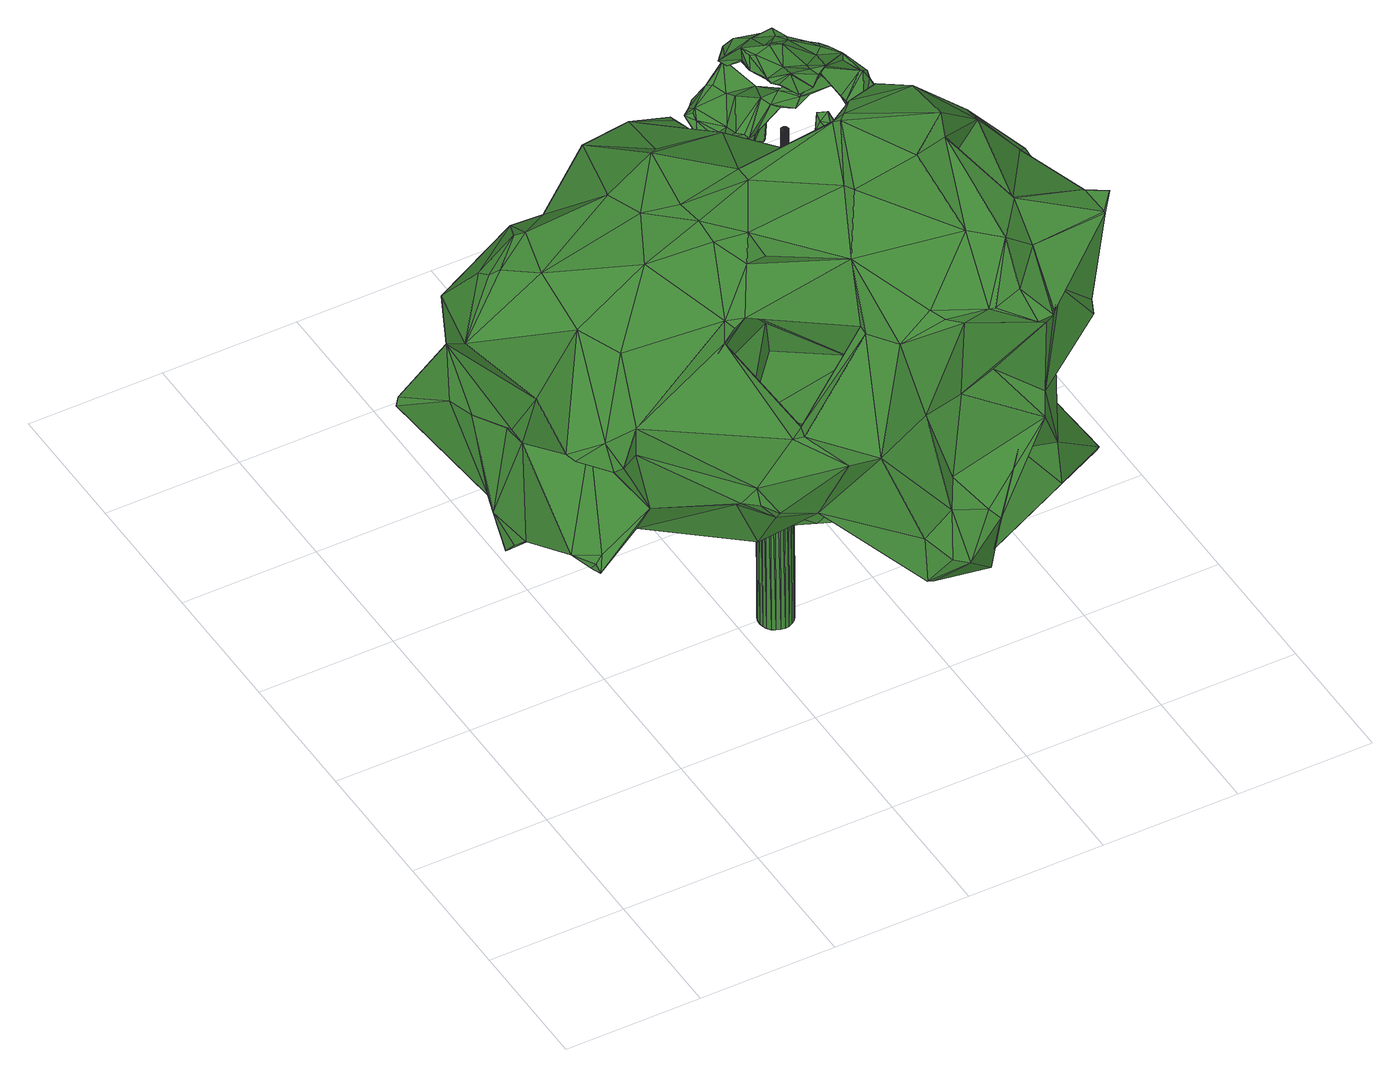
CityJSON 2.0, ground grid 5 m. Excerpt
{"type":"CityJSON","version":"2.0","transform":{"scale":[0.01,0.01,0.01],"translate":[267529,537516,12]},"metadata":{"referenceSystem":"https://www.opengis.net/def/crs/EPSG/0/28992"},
"CityObjects":{
"tree1":{"type":"SolitaryVegetationObject","attributes":{"gtid":77,"crown_width_m":17.45,"crown_median_z":23.74,"crown_r50_m":0.663,"crown_porosity":0.857,"trunk_H_m":10.74,"trunk_DBH_m":1.22,"trunk_radius_m":0.612,"trunk_base_height_m":13,"original_gtid":"82"},"geometry":[{"type":"Solid","lod":"3","boundaries":[[[[0,1,2]],[[2,3,0]],[[4,5,6]],[[7,8,9]],[[10,11,12]],[[13,14,15]],[[16,17,18]],[[19,20,21]],[[22,23,24]],[[25,26,4]],[[27,28,29]],[[30,31,32]],[[33,13,34]],[[35,36,25]],[[37,38,39]],[[40,41,42]],[[4,26,5]],[[43,44,45]],[[46,47,48]],[[49,50,51]],[[52,53,54]],[[55,56,41]],[[57,58,59]],[[60,61,62]],[[63,64,32]],[[65,66,39]],[[67,68,69]],[[70,9,8]],[[71,72,73]],[[74,75,76]],[[58,57,77]],[[78,79,80]],[[81,82,48]],[[81,48,47]],[[57,83,84]],[[85,86,87]],[[3,88,0]],[[29,88,3]],[[89,90,91]],[[92,65,39]],[[57,93,94]],[[57,84,93]],[[95,96,82]],[[95,82,81]],[[52,54,97]],[[98,99,65]],[[100,101,32]],[[32,31,63]],[[102,103,104]],[[105,92,39]],[[105,106,92]],[[105,107,106]],[[89,108,109]],[[110,111,15]],[[112,59,113]],[[114,113,59]],[[113,115,112]],[[116,112,115]],[[83,116,117]],[[106,107,118]],[[119,63,103]],[[120,121,122]],[[58,123,124]],[[125,126,127]],[[84,75,93]],[[30,101,128]],[[129,130,94]],[[131,132,97]],[[133,134,135]],[[117,136,75]],[[76,75,136]],[[137,138,139]],[[140,87,141]],[[100,60,142]],[[143,100,142]],[[144,122,145]],[[46,82,146]],[[147,148,149]],[[148,120,150]],[[150,147,149]],[[151,41,152]],[[151,152,153]],[[144,17,154]],[[42,155,156]],[[41,157,152]],[[158,82,96]],[[159,160,161]],[[142,162,143]],[[35,6,36]],[[41,163,157]],[[40,163,41]],[[32,101,30]],[[164,165,55]],[[132,165,164]],[[166,167,90]],[[38,168,105]],[[169,109,170]],[[127,105,168]],[[40,158,171]],[[130,129,3]],[[156,172,158]],[[128,101,173]],[[128,173,174]],[[150,149,148]],[[175,176,177]],[[97,132,164]],[[117,84,83]],[[178,179,180]],[[181,121,70]],[[64,61,100]],[[167,91,90]],[[33,182,28]],[[111,110,183]],[[12,184,185]],[[59,83,57]],[[94,186,129]],[[40,156,158]],[[26,187,5]],[[188,142,189]],[[178,190,191]],[[192,43,193]],[[103,102,119]],[[166,159,194]],[[90,159,166]],[[42,41,56]],[[42,56,155]],[[67,69,126]],[[35,25,4]],[[97,164,52]],[[27,33,28]],[[94,195,186]],[[93,195,94]],[[161,160,196]],[[186,195,197]],[[125,127,38]],[[38,127,168]],[[20,138,21]],[[158,146,82]],[[52,164,53]],[[57,94,130]],[[197,195,93]],[[89,198,199]],[[200,115,113]],[[200,113,114]],[[116,115,117]],[[117,115,200]],[[201,191,190]],[[201,179,191]],[[199,202,203]],[[45,163,40]],[[45,40,171]],[[59,116,83]],[[112,116,59]],[[202,111,183]],[[63,31,103]],[[102,204,119]],[[74,205,56]],[[206,177,176]],[[206,176,207]],[[175,177,208]],[[206,208,177]],[[105,209,107]],[[109,169,89]],[[93,75,74]],[[210,46,136]],[[211,53,164]],[[100,61,60]],[[212,8,7]],[[134,213,186]],[[65,214,124]],[[92,214,65]],[[175,208,204]],[[215,194,216]],[[212,174,217]],[[67,141,87]],[[170,79,169]],[[218,69,219]],[[220,152,44]],[[221,222,104]],[[62,223,189]],[[224,123,0]],[[77,123,58]],[[108,80,109]],[[80,108,37]],[[32,64,100]],[[110,225,36]],[[110,36,183]],[[131,226,55]],[[120,9,121]],[[227,228,79]],[[2,130,3]],[[150,16,147]],[[120,148,229]],[[120,16,150]],[[122,16,120]],[[230,209,127]],[[230,231,209]],[[232,11,10]],[[227,79,78]],[[228,169,79]],[[233,234,235]],[[235,236,233]],[[237,216,238]],[[215,216,237]],[[92,106,214]],[[198,34,13]],[[131,165,132]],[[239,240,241]],[[93,74,197]],[[73,134,242]],[[74,56,243]],[[0,88,244]],[[117,75,84]],[[57,130,2]],[[151,245,41]],[[151,211,245]],[[219,68,108]],[[69,68,219]],[[85,246,86]],[[108,68,37]],[[237,147,215]],[[244,88,29]],[[169,228,198]],[[156,247,172]],[[89,219,108]],[[248,249,250]],[[248,18,249]],[[238,216,251]],[[161,251,216]],[[99,66,65]],[[45,193,43]],[[250,252,207]],[[110,15,253]],[[47,254,81]],[[38,67,255]],[[217,173,143]],[[42,156,40]],[[47,256,257]],[[134,186,197]],[[197,71,242]],[[134,197,242]],[[171,96,95]],[[194,258,166]],[[35,4,6]],[[174,173,217]],[[181,145,122]],[[218,259,260]],[[175,260,259]],[[261,205,247]],[[198,89,169]],[[190,34,201]],[[240,184,12]],[[208,206,262]],[[101,100,173]],[[197,74,263]],[[71,197,263]],[[74,243,263]],[[264,248,265]],[[263,72,71]],[[10,54,53]],[[232,10,53]],[[80,39,78]],[[253,10,12]],[[47,257,254]],[[261,247,156]],[[204,208,23]],[[204,23,119]],[[86,246,266]],[[267,64,23]],[[267,23,22]],[[263,135,72]],[[73,268,134]],[[183,269,238]],[[183,6,269]],[[5,269,6]],[[261,56,205]],[[121,9,70]],[[121,181,122]],[[264,270,18]],[[102,104,230]],[[258,194,215]],[[118,107,222]],[[128,271,30]],[[65,124,98]],[[124,99,98]],[[114,210,200]],[[107,209,222]],[[71,73,242]],[[186,3,129]],[[255,86,125]],[[272,17,144]],[[118,257,256]],[[118,256,106]],[[155,56,261]],[[273,25,274]],[[273,274,9]],[[170,109,80]],[[275,271,128]],[[254,276,271]],[[74,76,205]],[[45,44,163]],[[277,278,279]],[[198,228,34]],[[280,226,236]],[[280,236,243]],[[220,44,43]],[[102,230,204]],[[182,34,190]],[[272,137,252]],[[179,178,191]],[[34,228,227]],[[34,227,201]],[[103,281,104]],[[226,131,236]],[[221,254,257]],[[25,36,225]],[[187,25,273]],[[125,266,126]],[[24,282,22]],[[283,212,7]],[[283,7,192]],[[283,192,212]],[[198,284,199]],[[111,285,15]],[[230,260,204]],[[189,286,62]],[[60,286,142]],[[26,25,187]],[[138,20,282]],[[133,287,288]],[[111,202,289]],[[218,260,230]],[[176,250,207]],[[183,251,202]],[[238,251,183]],[[253,290,10]],[[124,214,58]],[[161,216,194]],[[58,214,59]],[[2,77,57]],[[2,1,77]],[[227,179,201]],[[7,291,239]],[[7,239,192]],[[120,229,273]],[[131,55,165]],[[39,66,78]],[[269,5,292]],[[269,292,238]],[[67,38,37]],[[274,293,184]],[[238,292,294]],[[241,295,239]],[[241,153,295]],[[225,110,296]],[[221,281,254]],[[276,254,281]],[[276,281,30]],[[85,87,246]],[[236,287,133]],[[18,17,249]],[[47,46,210]],[[67,126,266]],[[210,256,47]],[[114,256,210]],[[106,256,114]],[[284,285,289]],[[15,285,198]],[[111,289,285]],[[114,59,214]],[[189,142,286]],[[39,38,105]],[[240,12,11]],[[188,189,297]],[[295,192,239]],[[54,131,97]],[[29,3,213]],[[134,268,135]],[[267,22,64]],[[10,131,54]],[[158,96,171]],[[234,131,10]],[[234,233,131]],[[290,234,10]],[[89,91,219]],[[134,133,288]],[[50,243,56]],[[50,56,55]],[[158,247,146]],[[172,247,158]],[[282,62,61]],[[232,241,240]],[[80,37,39]],[[184,240,239]],[[298,229,148]],[[147,16,299]],[[274,184,239]],[[291,274,239]],[[153,300,151]],[[114,214,106]],[[301,302,288]],[[151,300,211]],[[194,159,161]],[[145,181,303]],[[261,156,155]],[[143,173,100]],[[146,247,304]],[[125,38,255]],[[62,20,223]],[[145,223,20]],[[282,20,62]],[[294,147,237]],[[294,237,238]],[[163,44,157]],[[63,23,64]],[[119,23,63]],[[13,15,198]],[[62,286,60]],[[19,145,20]],[[24,139,282]],[[138,282,139]],[[175,204,260]],[[305,251,196]],[[9,120,273]],[[80,79,170]],[[215,147,299]],[[215,299,258]],[[264,18,248]],[[258,299,18]],[[24,23,208]],[[7,9,274]],[[7,274,291]],[[50,49,243]],[[22,282,61]],[[22,61,64]],[[25,293,274]],[[225,293,25]],[[180,124,123]],[[178,123,224]],[[128,174,275]],[[137,19,21]],[[137,21,138]],[[180,123,178]],[[183,36,6]],[[268,73,306]],[[72,306,73]],[[307,53,211]],[[306,135,268]],[[306,72,135]],[[33,34,182]],[[224,0,244]],[[135,236,133]],[[49,279,278]],[[304,247,205]],[[240,11,232]],[[33,302,301]],[[13,33,301]],[[290,308,234]],[[217,162,212]],[[143,162,217]],[[212,188,8]],[[203,251,305]],[[309,95,81]],[[186,213,3]],[[196,160,305]],[[198,285,284]],[[310,110,253]],[[199,284,202]],[[13,301,235]],[[302,27,29]],[[244,29,28]],[[224,28,182]],[[200,136,117]],[[244,28,224]],[[178,182,190]],[[288,302,29]],[[307,232,53]],[[185,184,311]],[[235,14,13]],[[234,14,235]],[[178,224,182]],[[33,27,302]],[[288,213,134]],[[29,213,288]],[[161,196,251]],[[90,160,159]],[[89,160,90]],[[91,167,312]],[[255,87,86]],[[166,312,167]],[[91,312,219]],[[265,219,312]],[[309,313,275]],[[301,288,287]],[[81,275,313]],[[309,275,174]],[[301,287,235]],[[250,314,248]],[[250,176,314]],[[265,248,314]],[[175,314,176]],[[265,314,218]],[[265,218,219]],[[126,69,230]],[[127,126,230]],[[230,69,218]],[[105,127,209]],[[67,37,68]],[[311,315,310]],[[46,48,82]],[[309,45,95]],[[293,225,315]],[[45,171,95]],[[296,315,225]],[[272,19,137]],[[144,19,272]],[[145,19,144]],[[221,257,118]],[[276,30,271]],[[86,266,125]],[[104,222,230]],[[230,222,231]],[[231,222,209]],[[118,222,221]],[[221,104,281]],[[297,8,188]],[[233,236,131]],[[223,145,303]],[[223,303,189]],[[70,8,297]],[[55,226,50]],[[1,123,77]],[[0,123,1]],[[263,243,236]],[[316,15,308]],[[253,308,290]],[[253,316,308]],[[76,136,304]],[[210,136,200]],[[263,236,135]],[[15,316,253]],[[308,15,14]],[[308,14,234]],[[310,253,185]],[[185,311,310]],[[55,41,245]],[[211,164,245]],[[55,245,164]],[[185,253,12]],[[189,303,297]],[[297,303,70]],[[181,70,303]],[[31,281,103]],[[31,30,281]],[[81,254,275]],[[309,81,313]],[[293,311,184]],[[16,18,299]],[[243,278,277]],[[49,278,243]],[[122,154,16]],[[144,154,122]],[[304,136,46]],[[250,17,252]],[[250,249,17]],[[280,277,226]],[[243,277,280]],[[220,153,152]],[[16,154,17]],[[205,76,304]],[[255,67,87]],[[199,305,89]],[[140,246,87]],[[226,51,50]],[[241,300,153]],[[296,110,315]],[[310,315,110]],[[284,289,202]],[[293,315,311]],[[203,202,251]],[[252,17,272]],[[51,226,277]],[[258,18,270]],[[166,270,312]],[[203,305,199]],[[258,270,166]],[[305,160,89]],[[180,99,124]],[[227,180,179]],[[227,99,180]],[[51,279,49]],[[277,279,51]],[[175,259,314]],[[218,314,259]],[[307,211,300]],[[232,300,241]],[[307,300,232]],[[227,66,99]],[[227,78,66]],[[148,294,298]],[[147,294,148]],[[152,157,44]],[[153,220,295]],[[264,265,312]],[[264,312,270]],[[298,273,229]],[[298,187,273]],[[304,46,146]],[[188,162,142]],[[192,220,43]],[[295,220,192]],[[309,193,45]],[[212,192,193]],[[254,271,275]],[[24,262,139]],[[208,262,24]],[[236,235,287]],[[207,262,206]],[[207,252,262]],[[139,262,137]],[[137,262,252]],[[174,193,309]],[[212,193,174]],[[294,292,298]],[[298,292,187]],[[5,187,292]],[[188,212,162]],[[266,141,67]],[[140,141,246]],[[246,141,266]],[[317,318,319]],[[317,319,320]],[[320,319,321]],[[320,321,322]],[[319,318,323]],[[319,323,321]],[[321,323,324]],[[321,324,322]],[[323,318,325]],[[323,325,324]],[[324,325,326]],[[324,326,322]],[[325,318,327]],[[325,327,326]],[[326,327,328]],[[326,328,322]],[[327,318,329]],[[327,329,328]],[[328,329,330]],[[328,330,322]],[[329,318,331]],[[329,331,330]],[[330,331,332]],[[330,332,322]],[[331,318,333]],[[331,333,332]],[[332,333,334]],[[332,334,322]],[[333,318,335]],[[333,335,334]],[[334,335,336]],[[334,336,322]],[[335,318,337]],[[335,337,336]],[[336,337,338]],[[336,338,322]],[[337,318,339]],[[337,339,338]],[[338,339,340]],[[338,340,322]],[[339,318,341]],[[339,341,340]],[[340,341,342]],[[340,342,322]],[[341,318,343]],[[341,343,342]],[[342,343,344]],[[342,344,322]],[[343,318,345]],[[343,345,344]],[[344,345,346]],[[344,346,322]],[[345,318,347]],[[345,347,346]],[[346,347,348]],[[346,348,322]],[[347,318,349]],[[347,349,348]],[[348,349,350]],[[348,350,322]],[[349,318,351]],[[349,351,350]],[[350,351,352]],[[350,352,322]],[[351,318,353]],[[351,353,352]],[[352,353,354]],[[352,354,322]],[[353,318,355]],[[353,355,354]],[[354,355,356]],[[354,356,322]],[[355,318,357]],[[355,357,356]],[[356,357,358]],[[356,358,322]],[[357,318,359]],[[357,359,358]],[[358,359,360]],[[358,360,322]],[[359,318,361]],[[359,361,360]],[[360,361,362]],[[360,362,322]],[[361,318,363]],[[361,363,362]],[[362,363,364]],[[362,364,322]],[[363,318,365]],[[363,365,364]],[[364,365,366]],[[364,366,322]],[[365,318,317]],[[365,317,366]],[[366,317,320]],[[366,320,322]]]]}]},
"tree2":{"type":"SolitaryVegetationObject","attributes":{"gtid":330,"crown_width_m":5.08,"crown_median_z":21.09,"crown_r50_m":0.239,"crown_porosity":0.906,"trunk_H_m":8.21,"trunk_DBH_m":0.261,"trunk_radius_m":0.13,"trunk_base_height_m":12.88,"original_gtid":"370"},"geometry":[{"type":"Solid","lod":"3","boundaries":[[[[367,368,369]],[[370,371,372]],[[373,374,375]],[[376,377,378]],[[376,378,379]],[[380,381,382]],[[383,384,385]],[[386,387,388]],[[389,390,391]],[[392,393,394]],[[395,396,397]],[[398,399,400]],[[401,402,403]],[[404,405,406]],[[406,407,404]],[[408,409,410]],[[411,412,367]],[[413,414,415]],[[416,417,418]],[[419,391,420]],[[421,422,423]],[[424,425,426]],[[427,428,429]],[[430,431,432]],[[433,434,435]],[[401,436,437]],[[374,438,386]],[[439,440,441]],[[429,442,427]],[[443,444,445]],[[446,447,448]],[[376,440,439]],[[379,449,440]],[[379,440,376]],[[411,367,450]],[[451,452,389]],[[453,454,405]],[[453,455,454]],[[411,450,456]],[[457,458,444]],[[386,459,374]],[[460,461,462]],[[463,464,465]],[[466,467,468]],[[445,468,467]],[[469,404,407]],[[456,450,367]],[[470,437,471]],[[405,455,428]],[[378,377,472]],[[473,474,395]],[[406,475,407]],[[476,477,478]],[[479,480,433]],[[405,454,455]],[[481,437,482]],[[420,483,466]],[[484,432,485]],[[463,396,486]],[[405,404,453]],[[456,461,487]],[[488,489,490]],[[491,492,489]],[[493,494,495]],[[400,496,497]],[[498,437,499]],[[498,401,437]],[[390,500,501]],[[502,503,504]],[[453,404,469]],[[382,381,505]],[[506,459,386]],[[506,438,459]],[[388,506,386]],[[375,459,507]],[[410,508,408]],[[479,509,480]],[[382,510,511]],[[512,385,513]],[[463,465,514]],[[515,487,461]],[[434,516,517]],[[434,517,518]],[[519,520,521]],[[431,519,521]],[[378,472,512]],[[465,522,514]],[[523,392,524]],[[367,525,368]],[[475,406,427]],[[514,522,526]],[[491,489,488]],[[527,427,528]],[[529,427,527]],[[475,427,529]],[[492,530,531]],[[441,391,419]],[[532,533,534]],[[532,535,533]],[[488,387,386]],[[437,470,499]],[[532,534,424]],[[536,416,537]],[[396,395,486]],[[406,428,427]],[[405,428,406]],[[515,461,460]],[[538,527,539]],[[491,506,540]],[[429,499,541]],[[400,542,398]],[[400,543,542]],[[377,376,445]],[[369,368,544]],[[439,419,376]],[[481,482,517]],[[408,545,409]],[[509,516,480]],[[521,546,432]],[[547,548,382]],[[549,550,448]],[[485,432,551]],[[540,387,490]],[[552,484,545]],[[540,553,491]],[[418,417,554]],[[426,447,555]],[[490,387,488]],[[476,556,477]],[[557,558,559]],[[526,436,403]],[[560,561,562]],[[550,561,560]],[[426,448,447]],[[403,563,526]],[[564,555,447]],[[381,565,505]],[[518,435,434]],[[566,567,398]],[[531,568,492]],[[541,470,569]],[[541,499,470]],[[569,509,570]],[[571,572,573]],[[397,463,514]],[[397,396,463]],[[512,472,385]],[[397,464,395]],[[511,574,380]],[[554,417,575]],[[380,382,511]],[[466,419,420]],[[490,576,540]],[[381,380,565]],[[577,420,390]],[[521,504,546]],[[578,579,580]],[[580,579,485]],[[577,581,582]],[[583,385,472]],[[486,395,474]],[[407,584,469]],[[526,522,585]],[[585,522,465]],[[586,460,587]],[[508,431,588]],[[514,526,563]],[[446,589,447]],[[491,488,590]],[[591,592,457]],[[569,470,593]],[[367,412,589]],[[594,505,595]],[[421,423,596]],[[525,560,544]],[[525,544,368]],[[439,441,419]],[[569,593,597]],[[438,598,459]],[[540,576,553]],[[415,573,572]],[[565,599,505]],[[493,600,462]],[[552,430,484]],[[432,484,430]],[[506,388,540]],[[469,505,594]],[[469,594,453]],[[601,582,581]],[[483,420,577]],[[602,413,415]],[[370,603,423]],[[372,603,370]],[[555,564,532]],[[559,586,557]],[[601,581,564]],[[604,552,545]],[[604,545,408]],[[478,523,476]],[[431,552,588]],[[591,600,605]],[[448,501,549]],[[401,403,436]],[[543,409,545]],[[528,427,442]],[[511,563,606]],[[426,555,424]],[[576,490,568]],[[607,499,429]],[[495,608,493]],[[609,370,502]],[[609,371,370]],[[411,610,559]],[[496,559,610]],[[570,509,611]],[[374,373,598]],[[570,538,569]],[[479,556,514]],[[591,605,592]],[[411,559,612]],[[532,564,581]],[[597,517,516]],[[593,517,597]],[[399,423,422]],[[541,442,429]],[[596,372,515]],[[538,541,569]],[[613,570,614]],[[613,614,529]],[[373,573,615]],[[571,573,373]],[[546,616,432]],[[415,572,543]],[[539,527,528]],[[543,572,409]],[[539,528,442]],[[377,445,444]],[[501,617,549]],[[457,618,591]],[[460,618,457]],[[565,380,574]],[[604,588,552]],[[517,619,518]],[[481,517,593]],[[514,563,479]],[[434,433,480]],[[520,519,571]],[[620,477,435]],[[531,530,621]],[[524,392,622]],[[491,553,492]],[[530,492,553]],[[570,611,548]],[[382,548,611]],[[496,602,497]],[[492,568,489]],[[452,501,500]],[[452,617,501]],[[623,402,624]],[[625,592,605]],[[555,532,424]],[[473,626,474]],[[474,626,486]],[[627,524,622]],[[392,394,622]],[[620,622,628]],[[472,444,458]],[[458,629,472]],[[478,628,393]],[[493,630,583]],[[497,602,415]],[[525,367,589]],[[508,571,519]],[[497,415,400]],[[369,544,583]],[[517,482,437]],[[418,554,631]],[[507,609,504]],[[510,611,509]],[[504,609,502]],[[486,464,463]],[[524,476,523]],[[399,422,400]],[[605,632,633]],[[600,632,605]],[[538,539,442]],[[538,442,541]],[[400,422,496]],[[600,460,462]],[[553,621,530]],[[446,448,550]],[[511,606,574]],[[510,563,511]],[[598,507,459]],[[598,634,507]],[[583,635,495]],[[625,495,635]],[[591,618,600]],[[408,588,604]],[[431,430,552]],[[609,636,371]],[[551,432,616]],[[503,637,416]],[[374,598,438]],[[478,477,628]],[[620,628,477]],[[508,410,572]],[[408,508,588]],[[475,529,638]],[[475,638,407]],[[592,458,457]],[[639,407,638]],[[498,402,401]],[[614,570,548]],[[614,548,529]],[[639,638,529]],[[418,640,416]],[[374,459,375]],[[387,540,388]],[[505,547,382]],[[373,634,598]],[[431,508,519]],[[641,543,545]],[[390,389,500]],[[452,500,389]],[[447,589,612]],[[383,560,562]],[[544,560,383]],[[612,589,412]],[[518,619,435]],[[389,391,441]],[[642,437,436]],[[383,385,583]],[[383,583,544]],[[371,636,615]],[[507,636,609]],[[615,636,634]],[[634,636,507]],[[634,373,615]],[[395,464,473]],[[626,464,486]],[[472,377,444]],[[626,473,464]],[[641,542,543]],[[495,494,583]],[[493,583,494]],[[424,534,533]],[[600,618,460]],[[531,621,553]],[[447,601,564]],[[507,520,375]],[[386,438,590]],[[597,509,569]],[[516,509,597]],[[589,446,643]],[[589,643,525]],[[375,571,373]],[[375,520,571]],[[400,415,543]],[[572,571,508]],[[444,443,587]],[[487,610,456]],[[535,532,581]],[[469,584,505]],[[633,608,644]],[[633,632,608]],[[369,583,630]],[[420,391,390]],[[546,536,616]],[[501,645,390]],[[533,645,501]],[[646,578,647]],[[453,594,455]],[[595,455,594]],[[440,389,441]],[[554,575,370]],[[580,485,578]],[[551,578,485]],[[612,412,411]],[[525,643,560]],[[456,610,411]],[[515,610,487]],[[496,610,515]],[[428,607,429]],[[559,558,612]],[[559,422,648]],[[559,496,422]],[[524,556,476]],[[447,612,558]],[[601,447,558]],[[501,425,533]],[[515,421,596]],[[460,421,515]],[[649,631,399]],[[418,631,649]],[[457,587,460]],[[615,650,371]],[[443,557,587]],[[504,520,507]],[[449,513,451]],[[504,521,520]],[[535,581,577]],[[505,599,595]],[[496,650,602]],[[435,619,651]],[[651,619,642]],[[562,384,383]],[[449,379,512]],[[378,512,379]],[[607,624,402]],[[639,584,407]],[[424,533,425]],[[490,489,568]],[[553,576,568]],[[553,568,531]],[[551,537,647]],[[640,647,537]],[[557,443,652]],[[620,651,622]],[[512,513,449]],[[640,537,416]],[[418,567,640]],[[646,647,640]],[[526,627,436]],[[416,536,503]],[[620,435,651]],[[627,651,642]],[[436,627,642]],[[622,651,627]],[[622,394,628]],[[414,573,415]],[[413,573,414]],[[649,399,567]],[[398,567,399]],[[649,567,418]],[[498,499,607]],[[582,483,577]],[[601,483,582]],[[493,608,600]],[[371,650,496]],[[547,639,548]],[[563,510,509]],[[563,509,479]],[[434,480,516]],[[586,587,557]],[[428,455,624]],[[428,624,607]],[[653,524,654]],[[627,654,524]],[[623,403,402]],[[467,652,443]],[[498,607,402]],[[513,385,384]],[[566,640,567]],[[646,640,566]],[[578,551,647]],[[585,465,654]],[[535,645,533]],[[537,616,536]],[[537,551,616]],[[577,645,535]],[[390,645,577]],[[416,575,417]],[[566,578,646]],[[653,654,465]],[[523,393,392]],[[478,393,523]],[[574,599,565]],[[624,455,623]],[[421,460,586]],[[644,608,495]],[[648,421,586]],[[559,648,586]],[[370,423,631]],[[431,521,432]],[[369,630,367]],[[456,367,630]],[[491,590,506]],[[438,506,590]],[[448,425,501]],[[448,426,425]],[[435,477,556]],[[433,435,556]],[[433,556,479]],[[514,556,397]],[[632,600,608]],[[458,625,635]],[[495,625,644]],[[409,572,410]],[[578,566,579]],[[485,579,484]],[[545,484,579]],[[542,579,566]],[[399,631,423]],[[423,603,596]],[[372,596,603]],[[393,628,394]],[[606,599,574]],[[595,599,606]],[[549,561,550]],[[466,468,419]],[[639,529,548]],[[440,449,389]],[[451,389,449]],[[464,653,465]],[[505,584,547]],[[639,547,584]],[[637,502,370]],[[503,502,637]],[[462,461,493]],[[370,631,554]],[[637,575,416]],[[637,370,575]],[[443,445,467]],[[606,623,595]],[[461,630,493]],[[461,456,630]],[[583,472,629]],[[583,629,635]],[[458,635,629]],[[386,590,488]],[[625,458,592]],[[466,483,467]],[[384,562,451]],[[384,451,513]],[[617,451,562]],[[617,452,451]],[[595,623,455]],[[397,556,653]],[[397,653,464]],[[562,561,617]],[[556,524,653]],[[538,613,527]],[[527,613,529]],[[570,613,538]],[[643,446,550]],[[643,550,560]],[[633,644,605]],[[625,605,644]],[[413,602,650]],[[413,650,615]],[[496,372,371]],[[515,372,496]],[[422,421,648]],[[593,471,481]],[[593,470,471]],[[437,481,471]],[[517,437,655]],[[642,655,437]],[[619,517,655]],[[619,655,642]],[[444,587,457]],[[445,376,468]],[[419,468,376]],[[542,566,398]],[[563,623,606]],[[403,623,563]],[[615,573,413]],[[504,503,546]],[[546,503,536]],[[601,652,483]],[[467,483,652]],[[641,579,542]],[[545,579,641]],[[557,652,558]],[[558,652,601]],[[382,611,510]],[[526,654,627]],[[526,585,654]],[[617,561,549]],[[656,657,658]],[[656,658,659]],[[659,658,660]],[[659,660,661]],[[658,657,662]],[[658,662,660]],[[660,662,663]],[[660,663,661]],[[662,657,664]],[[662,664,663]],[[663,664,665]],[[663,665,661]],[[664,657,666]],[[664,666,665]],[[665,666,667]],[[665,667,661]],[[666,657,668]],[[666,668,667]],[[667,668,669]],[[667,669,661]],[[668,657,670]],[[668,670,669]],[[669,670,671]],[[669,671,661]],[[670,657,672]],[[670,672,671]],[[671,672,673]],[[671,673,661]],[[672,657,674]],[[672,674,673]],[[673,674,675]],[[673,675,661]],[[674,657,676]],[[674,676,675]],[[675,676,677]],[[675,677,661]],[[676,657,678]],[[676,678,677]],[[677,678,679]],[[677,679,661]],[[678,657,680]],[[678,680,679]],[[679,680,681]],[[679,681,661]],[[680,657,682]],[[680,682,681]],[[681,682,683]],[[681,683,661]],[[682,657,684]],[[682,684,683]],[[683,684,685]],[[683,685,661]],[[684,657,686]],[[684,686,685]],[[685,686,687]],[[685,687,661]],[[686,657,688]],[[686,688,687]],[[687,688,689]],[[687,689,661]],[[688,657,690]],[[688,690,689]],[[689,690,691]],[[689,691,661]],[[690,657,692]],[[690,692,691]],[[691,692,693]],[[691,693,661]],[[692,657,694]],[[692,694,693]],[[693,694,695]],[[693,695,661]],[[694,657,696]],[[694,696,695]],[[695,696,697]],[[695,697,661]],[[696,657,698]],[[696,698,697]],[[697,698,699]],[[697,699,661]],[[698,657,700]],[[698,700,699]],[[699,700,701]],[[699,701,661]],[[700,657,702]],[[700,702,701]],[[701,702,703]],[[701,703,661]],[[702,657,704]],[[702,704,703]],[[703,704,705]],[[703,705,661]],[[704,657,656]],[[704,656,705]],[[705,656,659]],[[705,659,661]]]]}]}
},
"vertices":[
[216,1226,760],[254,1204,1126],[179,1299,1142],[236,1296,774],[1564,785,450],[1668,745,500],[1529,746,485],[1648,895,1277],[1687,889,1293],[1826,828,1117],[1140,1338,632],[1305,1221,926],[1253,1210,938],[731,923,890],[913,1138,685],[1023,758,713],[1839,388,997],[1762,335,1292],[1733,285,1230],[2022,489,1453],[1981,578,1741],[2058,486,1840],[1761,544,1970],[1602,708,2172],[1761,537,1972],[1621,943,663],[1660,788,521],[281,1085,741],[260,1082,725],[235,1166,635],[1429,1026,2162],[1370,959,2182],[1628,963,2188],[535,892,881],[515,815,878],[1521,788,454],[1480,780,500],[888,451,1379],[771,689,1661],[460,722,1403],[1186,1744,1294],[1319,1633,978],[1122,1789,1277],[1382,1364,1418],[1383,1530,1214],[1330,1415,1469],[791,1650,1768],[866,1332,1946],[941,1434,1851],[736,1474,1192],[985,1528,1166],[927,1181,1194],[1180,1453,591],[1206,1427,616],[1148,1377,607],[1132,1580,869],[1009,1639,1103],[148,1412,1375],[276,1050,1362],[86,1178,1586],[2010,900,1794],[1976,876,1823],[2017,850,1772],[1621,765,2226],[1857,941,1955],[353,736,1378],[397,692,1285],[933,475,1394],[920,429,1392],[1189,503,1661],[1982,818,1247],[520,1652,643],[592,1608,629],[557,1611,616],[686,1637,1080],[470,1539,1339],[650,1566,1472],[249,1163,1155],[462,727,1286],[730,508,1127],[777,488,1187],[1161,1387,1863],[990,1696,1746],[168,1478,1524],[200,1527,1462],[1085,949,1290],[1056,919,1446],[926,802,1175],[228,1164,637],[960,412,1059],[1206,129,873],[1210,153,1036],[478,854,1621],[294,1644,1099],[66,1581,1053],[1169,1607,1699],[1157,1688,1684],[1052,1546,566],[255,757,1327],[361,694,1282],[1856,1004,1949],[1559,1084,2132],[1293,760,2043],[1345,937,2181],[1282,806,2028],[779,703,1744],[634,969,1848],[861,922,1880],[993,267,1359],[839,445,1086],[1207,780,690],[1149,746,671],[250,1309,1710],[281,1292,1730],[375,1189,1755],[382,1382,1766],[238,1362,1683],[435,1498,1695],[857,1008,1908],[1477,674,2177],[1973,726,912],[1990,806,1174],[1980,651,1144],[268,1127,1114],[245,800,1329],[929,815,1625],[1189,536,1669],[844,683,1745],[1503,1084,2078],[53,1571,1027],[139,1377,1161],[998,1441,612],[1033,1556,585],[471,1353,820],[457,1549,714],[597,1589,661],[574,1525,1660],[2048,444,1852],[2099,504,1879],[2045,447,1857],[1125,495,1267],[1015,487,1357],[1952,1131,1758],[1877,1233,1813],[2015,464,1413],[2042,566,1432],[854,1737,1672],[1842,366,832],[2040,576,748],[2061,525,756],[2071,526,766],[1454,1475,975],[1414,1555,1128],[1468,1424,999],[1803,461,1267],[1023,1834,1230],[1062,1785,1320],[1396,1583,1149],[1172,1744,1648],[1292,235,756],[1227,384,1041],[1318,277,772],[1832,1169,1726],[1342,1615,1232],[1187,1545,603],[1021,1543,619],[1313,34,979],[1261,60,995],[802,679,1720],[835,465,1055],[781,468,1125],[1199,1713,1628],[942,1653,1544],[1683,1119,1890],[1527,1166,1794],[1517,271,1804],[1658,201,1739],[1537,263,1807],[277,822,863],[341,738,896],[458,1018,1129],[1998,807,1256],[324,866,833],[1405,675,640],[1390,1075,1032],[1128,1088,990],[269,1615,895],[1681,786,622],[1725,1047,1557],[1939,880,1733],[309,751,846],[317,730,875],[1341,1093,1366],[1393,1304,1460],[1494,220,735],[300,1642,1005],[1362,351,904],[384,1644,896],[895,688,748],[1024,670,1022],[417,1367,1775],[320,707,852],[1281,724,783],[1230,504,1082],[1567,512,1936],[828,1771,1280],[1639,287,1825],[1715,198,1747],[1658,411,1944],[924,813,1843],[685,1298,1872],[1307,1541,948],[1660,1158,1528],[284,1306,748],[396,993,1650],[1535,272,757],[1468,319,780],[1724,1216,1743],[1255,392,1673],[1109,261,1346],[1359,1428,1190],[1071,1060,1950],[978,896,1890],[1910,614,1677],[255,1082,730],[1319,792,690],[1036,1243,906],[510,718,1041],[791,648,988],[1931,714,868],[1203,620,1890],[1006,833,1824],[1352,1249,922],[868,1194,621],[905,1166,627],[797,1194,692],[792,1230,721],[1480,398,820],[1453,650,672],[1393,1078,1039],[1358,1199,940],[1452,1397,977],[516,1647,640],[708,1529,950],[236,1124,689],[1314,1603,944],[1281,704,1371],[837,1749,1499],[1461,357,1394],[1609,406,1400],[1725,262,1663],[1420,432,828],[1768,287,1671],[1012,1122,813],[1071,1126,1946],[709,801,1368],[724,1154,1888],[842,1101,1914],[1490,145,1010],[1404,362,1739],[1376,408,1755],[992,1833,1239],[1770,432,1845],[612,1609,717],[1391,290,1119],[1319,337,1380],[1217,592,1463],[1580,765,1903],[570,1596,629],[1530,723,535],[1460,175,1039],[1406,1037,2092],[1853,397,1651],[1828,762,880],[1591,869,992],[1434,1149,1805],[1361,1007,2101],[858,1161,903],[642,1127,1006],[819,1112,1118],[761,1218,779],[1329,961,2163],[2029,549,1879],[1631,1121,1547],[1035,735,778],[1025,750,712],[2005,895,1768],[757,1214,774],[395,1240,778],[1097,746,712],[967,1177,674],[1562,861,1054],[1673,769,636],[1553,835,1002],[1768,687,833],[1355,1151,1050],[1271,784,706],[1747,907,1589],[1834,707,839],[1703,406,1015],[1450,1456,968],[693,1125,863],[366,1190,763],[1847,636,1458],[752,1689,1505],[1212,434,1065],[591,1602,628],[1362,1462,969],[956,1142,692],[1296,1286,1596],[1011,907,989],[1273,979,1105],[1339,204,1066],[1258,1255,1652],[1456,326,1729],[1285,731,783],[950,1123,743],[1186,976,101],[1125,975,100],[1184,992,101],[1172,960,1175],[1170,976,1175],[1111,960,1174],[1178,1006,101],[1164,991,1176],[1168,1019,101],[1154,1004,1176],[1155,1029,101],[1141,1013,1176],[1140,1034,101],[1126,1019,1175],[1124,1036,101],[1110,1021,1175],[1108,1034,101],[1094,1019,1175],[1094,1028,100],[1080,1012,1175],[1081,1018,100],[1067,1002,1174],[1072,1005,100],[1058,989,1174],[1066,990,99],[1052,975,1174],[1064,974,99],[1050,959,1174],[1066,958,99],[1052,943,1173],[1072,944,99],[1059,928,1173],[1082,931,99],[1068,916,1173],[1095,922,99],[1081,906,1173],[1110,916,99],[1096,900,1173],[1126,914,99],[1112,898,1174],[1142,916,99],[1128,901,1174],[1156,922,100],[1142,907,1174],[1169,932,100],[1155,917,1174],[1178,945,100],[1165,930,1175],[1184,960,100],[1171,945,1175],
[2030,2301,1151],[2007,2239,1217],[2028,2217,1212],[1766,2230,934],[1847,2292,955],[1862,2231,1009],[1838,2408,777],[1835,2452,700],[1818,2430,743],[1826,2051,1220],[1925,2088,1259],[1904,2055,1266],[1867,2028,1250],[1960,2036,577],[1948,2018,562],[1925,2089,561],[1967,2183,1227],[1901,2131,1252],[1940,2075,1277],[1801,2488,575],[1729,2510,562],[1761,2482,571],[1750,2124,1265],[1729,2202,1250],[1749,2124,1263],[2009,2231,882],[2041,2240,904],[2013,2261,895],[2165,2068,909],[2160,2041,839],[2147,2104,791],[1764,2357,1003],[1809,2270,1042],[1853,2381,989],[1875,2165,678],[1884,2124,573],[1885,2122,685],[1739,2011,581],[1738,2012,583],[1726,2064,552],[1748,2047,546],[1773,2544,917],[1796,2515,994],[1805,2502,937],[2003,2340,1120],[2000,2323,1138],[1826,2373,961],[1762,2381,861],[1836,2408,949],[1656,2195,900],[1713,2155,934],[1655,2231,967],[1784,2099,1240],[1731,2202,1249],[1921,2209,1047],[1879,2278,1039],[1834,2248,1021],[1752,2415,1180],[1717,2343,1208],[1781,2398,1214],[1708,2139,547],[1760,2099,567],[1749,2196,587],[1671,2432,868],[1705,2435,866],[1659,2409,862],[2026,2208,680],[2057,2292,656],[2077,2222,743],[1889,2185,727],[1872,2261,649],[1829,2476,570],[1775,2090,1255],[1805,2070,1302],[1752,2101,1261],[1729,2223,569],[1914,2183,1212],[1938,2140,1220],[1877,2138,1246],[1895,2348,1248],[1893,2357,1227],[1817,2345,1240],[1807,2071,1303],[2054,2316,1115],[1815,2135,1278],[1762,2219,1288],[1756,1987,602],[1755,1989,603],[1778,2015,598],[2062,2314,1106],[1997,2076,1118],[2060,2063,1211],[1834,2449,699],[2004,2147,1106],[2006,2212,1096],[2021,2159,1113],[2121,2028,828],[2114,2057,867],[2031,2028,812],[1830,2184,1265],[1888,2184,1226],[1842,2149,1254],[1842,2002,576],[1821,2234,581],[1885,2309,630],[1940,2074,1275],[2151,2080,947],[2156,2072,939],[1716,2075,523],[2053,2199,870],[2038,2225,836],[2043,2241,903],[1987,2160,696],[2021,2229,674],[1887,2310,631],[1900,2293,626],[1800,2259,1243],[1653,2465,917],[1606,2413,946],[2157,2055,914],[1997,2227,1080],[1730,2511,560],[1673,2467,545],[1672,2467,547],[1709,2449,521],[1643,2423,519],[2051,2156,1135],[2043,2142,1204],[2091,2069,1192],[1924,2311,1001],[1897,2350,948],[1855,2199,623],[1780,2202,596],[1743,2228,1289],[1734,2267,1295],[1753,2276,847],[1730,2281,854],[1743,2311,836],[1912,2007,563],[1814,2465,570],[1828,2386,719],[1774,2488,899],[1903,2193,592],[1934,2118,581],[1959,2054,582],[1903,2055,1268],[1888,2085,1276],[2053,2070,730],[1958,2210,1038],[1942,2280,618],[1942,2282,620],[2059,2297,662],[1738,2413,862],[1779,2395,819],[1729,2380,848],[2011,2044,770],[2032,2203,888],[2024,2174,861],[1979,2259,1220],[1966,2086,786],[1680,2192,514],[1679,2192,517],[1730,2093,510],[1631,2399,516],[1630,2399,518],[1765,2363,1172],[1693,2343,1198],[1751,2414,1179],[1714,2322,1183],[1656,2272,900],[1655,2272,903],[1724,2232,536],[1722,2232,538],[1711,2457,561],[1764,2222,584],[1755,2399,987],[1801,2499,1035],[1999,2214,1224],[1717,2466,987],[1714,2350,884],[1852,2042,575],[1813,2109,551],[1814,2255,1280],[1883,2305,1252],[1620,2354,901],[1680,2494,919],[1662,2415,528],[1718,2164,952],[1782,2397,1212],[2041,2147,788],[1951,2246,1213],[1936,2298,1215],[1983,2276,1093],[1907,2263,1256],[1836,2248,1285],[1861,2216,1294],[1934,2120,668],[1786,2348,1183],[1948,2017,565],[1703,2304,938],[1703,2246,957],[1642,2422,521],[1822,2233,579],[1830,2180,554],[1781,2397,821],[1818,2427,944],[1775,2386,839],[1959,2035,578],[1714,2157,933],[1668,2440,538],[1749,2290,1211],[1630,2377,942],[1646,2413,961],[1631,2398,957],[1774,2328,1186],[1778,2316,1199],[2049,2155,1221],[1845,2014,572],[1994,2057,791],[2004,2212,1098],[1986,2167,1191],[1736,2536,894],[1938,2299,1217],[1736,2481,550],[2003,2021,1086],[1998,2044,1118],[1886,2309,628],[1842,2003,578],[1869,2013,587],[1889,2182,1030],[1899,2294,623],[1836,2449,700],[1912,2008,565],[2061,2061,1111],[1844,2307,1222],[1896,2346,946],[1860,2230,1010],[1735,2537,895],[2039,1997,1095],[1911,2038,579],[1792,2123,564],[2094,2059,1167],[1807,2305,831],[1985,2276,1091],[1885,2125,571],[1986,2328,1131],[1757,2168,554],[1790,2137,554],[1845,2304,821],[1624,2352,899],[1819,2228,1299],[2023,2067,1111],[2020,2230,675],[2006,2236,810],[1632,2398,517],[1993,2237,842],[1860,2054,589],[1819,2060,579],[2069,2057,1211],[2150,2078,946],[1973,2117,814],[2014,2264,894],[2041,2141,1204],[2036,2217,1160],[1729,2204,955],[2125,2028,1093],[2126,2026,1094],[1830,2386,720],[2061,2063,1212],[1838,2299,819],[1693,2237,912],[1747,2072,527],[1803,2090,551],[1656,2239,959],[1734,2450,992],[1954,2227,759],[1919,2292,1244],[2093,2057,1167],[1749,2288,1221],[1672,2302,931],[1654,2322,917],[1932,2222,1049],[1724,2226,957],[1858,2313,953],[1963,2234,778],[1908,2255,1228],[2031,2086,814],[1988,2103,814],[1938,2188,703],[1888,2225,88],[1875,2225,88],[1888,2229,88],[1889,2230,909],[1888,2234,909],[1876,2230,909],[1886,2232,88],[1887,2237,909],[1884,2234,88],[1885,2239,909],[1882,2236,88],[1882,2242,909],[1878,2238,88],[1879,2243,909],[1875,2238,88],[1876,2243,909],[1872,2238,88],[1872,2243,909],[1868,2236,88],[1869,2241,909],[1866,2234,88],[1866,2239,909],[1864,2231,88],[1864,2237,909],[1862,2228,88],[1863,2233,909],[1862,2225,88],[1863,2230,909],[1862,2222,88],[1863,2227,909],[1864,2219,88],[1864,2223,909],[1866,2216,88],[1866,2221,909],[1869,2214,88],[1869,2219,909],[1872,2212,88],[1872,2218,909],[1875,2212,88],[1876,2217,909],[1878,2212,88],[1879,2218,909],[1882,2214,88],[1882,2219,909],[1884,2216,88],[1885,2221,909],[1886,2219,88],[1887,2224,909],[1888,2222,88],[1888,2227,909]
]}
